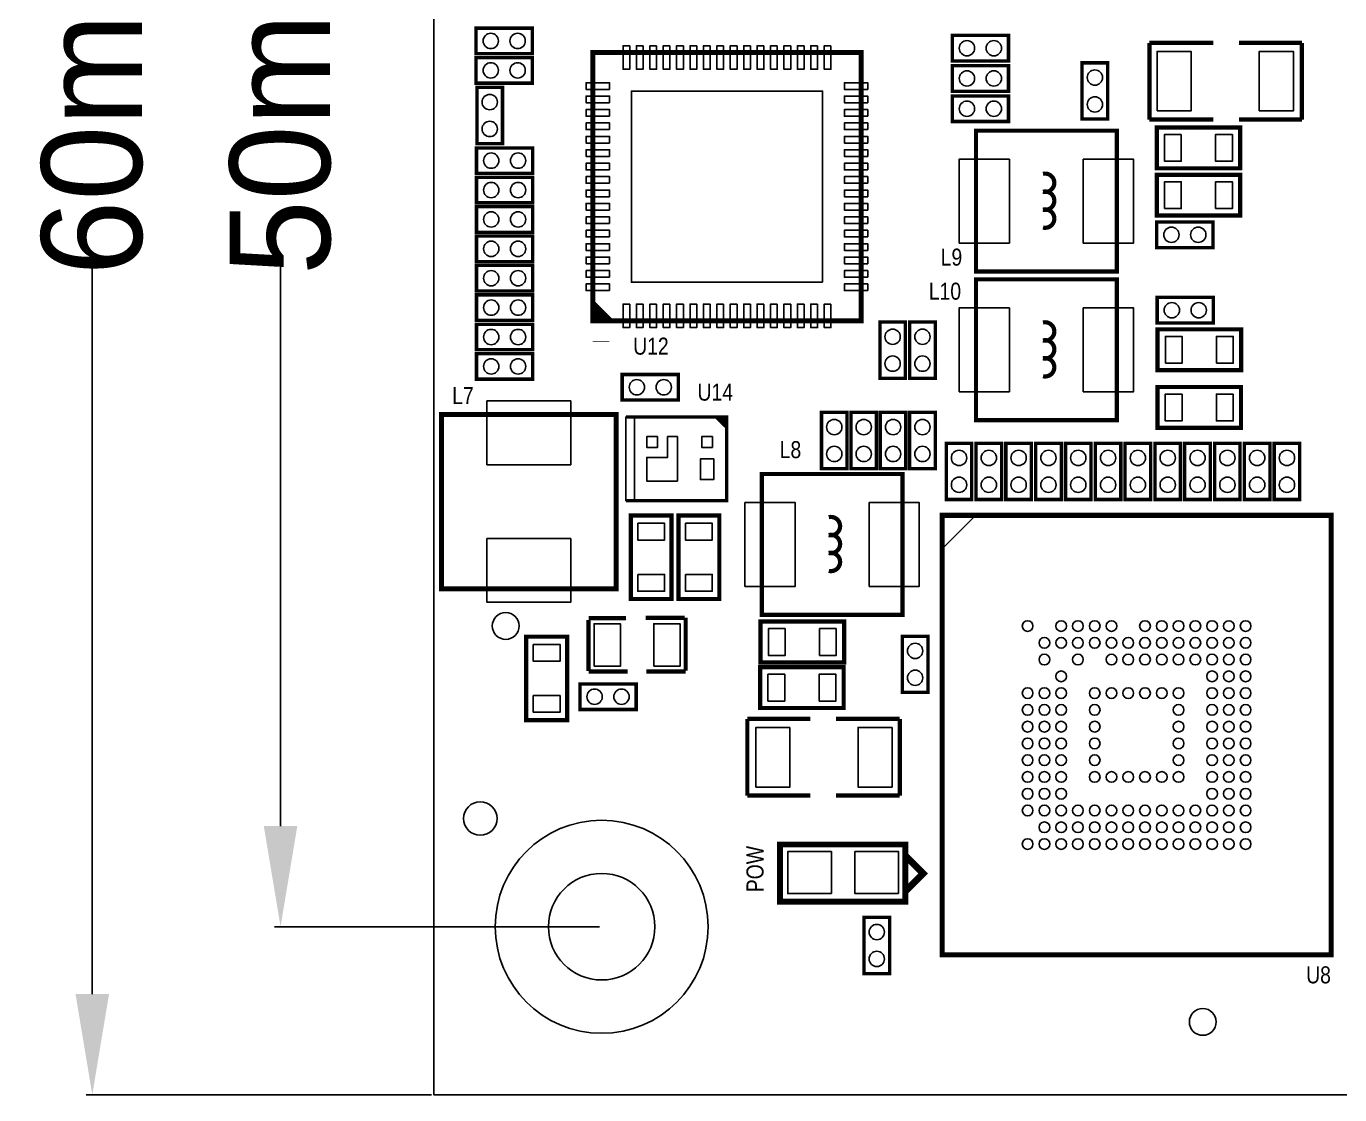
# Model space of a CAD drawing. Extents: x -17 to 104, y -5 to 66.
# Drawn here: x -17.16 to 22.01, y -5.01 to 26.85 of the extents above; entities that cross this region are included whole.
import ezdxf

# ---------------------------------------------------------------- set-up
doc = ezdxf.new("R2010")
doc.units = 0
doc.header["$MEASUREMENT"] = 0
doc.layers.get('0').update_dxf_attribs({"linetype": 'CONTINUOUS'})
doc.layers.get('Defpoints').update_dxf_attribs({"linetype": 'CONTINUOUS'})
for name, color, linetype in [('BG_OUTLINE', 2, 'CONTINUOUS'), ('BG_SILKSCREEN_TOP', 1, 'CONTINUOUS'), ('PG_SILKSCREEN_TOP', 4, 'CONTINUOUS'), ('PIN_TOP', 130, 'CONTINUOUS'), ('RD_SILKSCREEN_TOP', 130, 'CONTINUOUS')]:
    doc.layers.add(name, color=color, linetype=linetype)
doc.dimstyles.get("Standard").update_dxf_attribs({"dimtxt": 0.18, "dimasz": 0.18, "dimexe": 0.18, "dimexo": 0.0625, "dimgap": 0.09, "dimtad": 0, "dimtih": 1, "dimtoh": 1, "dimdec": 4, "dimzin": 0, "dimdsep": 46, "dimtxsty": 'STANDARD', "dimcen": 0.09, "dimadec": 0, "dimazin": 0, "dimtfac": 1, "dimtdec": 4, "dimtofl": 0, "dimtmove": 0, "dimatfit": 3, "dimfxl": 1, "dimtolj": 1, "dimtzin": 0, "dimarcsym": 0})

# ---------------------------------------------------------------- blocks, each defined once
blk = doc.blocks.new('*D10')
at = {"layer": 'Defpoints', "color": 0, "linetype": 'Continuous', "transparency": 16777216}
for p in [(-5.006, 54.991), (-15.188, -5.009), (-5.006, -5.009)]:
    blk.add_point(p, dxfattribs=at)
at = {"layer": 'RD_SILKSCREEN_TOP', "color": 0, "linetype": 'Continuous', "lineweight": -2, "transparency": 16777216}
for p, q in [((-5.069, 54.991), (-15.368, 54.991)), ((-15.188, 51.991), (-15.188, 30.331)), ((-15.188, -2.009), (-15.188, 19.651)), ((-5.069, -5.009), (-15.368, -5.009))]:
    blk.add_line(p, q, dxfattribs=at)
at = {"layer": 'RD_SILKSCREEN_TOP', "color": 0, "linetype": 'Continuous', "transparency": 16777216}
for points in [[(-15.688, 51.991), (-14.688, 51.991), (-15.188, 54.991)], [(-15.688, -2.009), (-14.688, -2.009), (-15.188, -5.009)]]:
    blk.add_solid(points, dxfattribs=at)
at = {"layer": 'RD_SILKSCREEN_TOP', "color": 0, "linetype": 'Continuous', "transparency": 16777216, "insert": (-15.188, 24.991), "char_height": 3, "attachment_point": 5, "rotation": 90}
blk.add_mtext('\\A1;60mm', dxfattribs=at)
blk = doc.blocks.new('*D11')
at = {"layer": 'Defpoints', "color": 0, "linetype": 'Continuous', "transparency": 16777216}
for p in [(0, 50), (0, 0), (-9.575, 0)]:
    blk.add_point(p, dxfattribs=at)
at = {"layer": 'RD_SILKSCREEN_TOP', "color": 0, "linetype": 'Continuous', "lineweight": -2, "transparency": 16777216}
for p, q in [((-0.062, 50), (-9.755, 50)), ((-9.575, 47), (-9.575, 30.34)), ((-9.575, 3), (-9.575, 19.66)), ((-0.062, 0), (-9.755, 0))]:
    blk.add_line(p, q, dxfattribs=at)
at = {"layer": 'RD_SILKSCREEN_TOP', "color": 0, "linetype": 'Continuous', "transparency": 16777216}
for points in [[(-10.075, 47), (-9.075, 47), (-9.575, 50)], [(-10.075, 3), (-9.075, 3), (-9.575, 0)]]:
    blk.add_solid(points, dxfattribs=at)
at = {"layer": 'RD_SILKSCREEN_TOP', "color": 0, "linetype": 'Continuous', "transparency": 16777216, "insert": (-9.575, 25), "char_height": 3, "attachment_point": 5, "rotation": 90}
blk.add_mtext('\\A1;50mm', dxfattribs=at)

msp = doc.modelspace()

# ---------------------------------------------------------------- linework, layer by layer
at = {"linetype": 'Continuous'}
msp.add_circle((0, 0), 1.5875, dxfattribs=at)
at = {"layer": 'BG_OUTLINE'}
msp.add_lwpolyline([(-5.00634, 54.991), (-5.00634, -5.00888), (74.9935, -5.00888), (74.9935, 54.991)], close=True, dxfattribs=at)
at = {"layer": 'PG_SILKSCREEN_TOP'}
for points, const_width in [([(-3.74396, 26.78938), (-2.06756, 26.78938), (-2.06756, 26.02738), (-3.74396, 26.02738)], 0.1016), ([(12.13104, 25.81148), (10.45464, 25.81148), (10.45464, 26.57348), (12.13104, 26.57348)], 0.1016), ([(-2.06756, 25.15108), (-3.74396, 25.15108), (-3.74396, 25.91308), (-2.06756, 25.91308)], 0.1016), ([(-0.263652, 26.064972), (-0.263652, 18.064988), (7.736332, 18.064988), (7.736332, 26.064972)], 0.150114), ([(12.13104, 24.90978), (10.45464, 24.90978), (10.45464, 25.67178), (12.13104, 25.67178)], 0.1016), ([(15.0876, 25.7556), (15.0876, 24.0792), (14.3256, 24.0792), (14.3256, 25.7556)], 0.1016), ([(-2.95656, 25.02408), (-2.95656, 23.34768), (-3.71856, 23.34768), (-3.71856, 25.02408)], 0.1016), ([(10.45464, 24.77008), (12.13104, 24.77008), (12.13104, 24.00808), (10.45464, 24.00808)], 0.1016), ([(16.55064, 22.61108), (19.03984, 22.61108), (19.03984, 23.83028), (16.55064, 23.83028)], 0.127), ([(15.361412, 23.733252), (11.161268, 23.733252), (11.161268, 19.533108), (15.361412, 19.533108)], 0.127), ([(-2.05486, 22.45868), (-3.73126, 22.45868), (-3.73126, 23.22068), (-2.05486, 23.22068)], 0.1016), ([(-3.73126, 22.34438), (-2.05486, 22.34438), (-2.05486, 21.58238), (-3.73126, 21.58238)], 0.1016), ([(19.03984, 22.42058), (16.55064, 22.42058), (16.55064, 21.20138), (19.03984, 21.20138)], 0.127), ([(-2.05486, 20.70608), (-3.73126, 20.70608), (-3.73126, 21.46808), (-2.05486, 21.46808)], 0.1016), ([(16.55064, 21.01088), (18.22704, 21.01088), (18.22704, 20.24888), (16.55064, 20.24888)], 0.1016), ([(-3.73126, 20.59178), (-2.05486, 20.59178), (-2.05486, 19.82978), (-3.73126, 19.82978)], 0.1016), ([(-3.73126, 19.71548), (-2.05486, 19.71548), (-2.05486, 18.95348), (-3.73126, 18.95348)], 0.1016), ([(15.361412, 19.300952), (11.161268, 19.300952), (11.161268, 15.100808), (15.361412, 15.100808)], 0.127), ([(-2.05486, 18.07718), (-3.73126, 18.07718), (-3.73126, 18.83918), (-2.05486, 18.83918)], 0.1016), ([(16.56334, 18.76298), (18.23974, 18.76298), (18.23974, 18.00098), (16.56334, 18.00098)], 0.1016), ([(8.29564, 16.34998), (8.29564, 18.02638), (9.05764, 18.02638), (9.05764, 16.34998)], 0.1016), ([(9.18464, 16.34998), (9.18464, 18.02638), (9.94664, 18.02638), (9.94664, 16.34998)], 0.1016), ([(-2.05486, 17.20088), (-3.73126, 17.20088), (-3.73126, 17.96288), (-2.05486, 17.96288)], 0.1016), ([(19.06524, 17.81048), (16.57604, 17.81048), (16.57604, 16.59128), (19.06524, 16.59128)], 0.127), ([(-2.05486, 16.32458), (-3.73126, 16.32458), (-3.73126, 17.08658), (-2.05486, 17.08658)], 0.1016), ([(2.28854, 15.70228), (0.61214, 15.70228), (0.61214, 16.46428), (2.28854, 16.46428)], 0.1016), ([(16.5735, 14.8717), (19.0627, 14.8717), (19.0627, 16.0909), (16.5735, 16.0909)], 0.127), ([(0.428244, 10.074656), (0.428244, 15.274544), (-4.771644, 15.274544), (-4.771644, 10.074656)], 0.150114), ([(7.31774, 15.33398), (7.31774, 13.65758), (6.55574, 13.65758), (6.55574, 15.33398)], 0.1016), ([(7.43204, 13.65758), (7.43204, 15.33398), (8.19404, 15.33398), (8.19404, 13.65758)], 0.1016), ([(8.30834, 13.65758), (8.30834, 15.33398), (9.07034, 15.33398), (9.07034, 13.65758)], 0.1016), ([(9.94664, 15.33398), (9.94664, 13.65758), (9.18464, 13.65758), (9.18464, 15.33398)], 0.1016), ([(10.2743, 12.7381), (10.2743, 14.4145), (11.0363, 14.4145), (11.0363, 12.7381)], 0.1016), ([(11.1633, 12.7381), (11.1633, 14.4145), (11.9253, 14.4145), (11.9253, 12.7381)], 0.1016), ([(12.0523, 12.7381), (12.0523, 14.4145), (12.8143, 14.4145), (12.8143, 12.7381)], 0.1016), ([(12.9413, 12.7381), (12.9413, 14.4145), (13.7033, 14.4145), (13.7033, 12.7381)], 0.1016), ([(13.8303, 12.7381), (13.8303, 14.4145), (14.5923, 14.4145), (14.5923, 12.7381)], 0.1016), ([(14.7193, 12.7381), (14.7193, 14.4145), (15.4813, 14.4145), (15.4813, 12.7381)], 0.1016), ([(15.6083, 12.7381), (15.6083, 14.4145), (16.3703, 14.4145), (16.3703, 12.7381)], 0.1016), ([(16.4973, 12.7381), (16.4973, 14.4145), (17.2593, 14.4145), (17.2593, 12.7381)], 0.1016), ([(17.3863, 12.7381), (17.3863, 14.4145), (18.1483, 14.4145), (18.1483, 12.7381)], 0.1016), ([(18.2753, 12.7381), (18.2753, 14.4145), (19.0373, 14.4145), (19.0373, 12.7381)], 0.1016), ([(19.1643, 12.7381), (19.1643, 14.4145), (19.9263, 14.4145), (19.9263, 12.7381)], 0.1016), ([(20.0533, 12.7381), (20.0533, 14.4145), (20.8153, 14.4145), (20.8153, 12.7381)], 0.1016), ([(8.973312, 13.497052), (4.773168, 13.497052), (4.773168, 9.296908), (8.973312, 9.296908)], 0.127), ([(2.08534, 9.77138), (2.08534, 12.26058), (0.86614, 12.26058), (0.86614, 9.77138)], 0.127), ([(3.50774, 9.77138), (3.50774, 12.26058), (2.28854, 12.26058), (2.28854, 9.77138)], 0.127), ([(10.15111, -0.834898), (21.75129, -0.834898), (21.75129, 12.264898), (10.15111, 12.264898)], 0.1524), ([(4.73964, 7.87908), (7.22884, 7.87908), (7.22884, 9.09828), (4.73964, 9.09828)], 0.127), ([(-1.0287, 6.1595), (-1.0287, 8.6487), (-2.2479, 8.6487), (-2.2479, 6.1595)], 0.127), ([(9.7282, 8.6614), (9.7282, 6.985), (8.9662, 6.985), (8.9662, 8.6614)], 0.1016), ([(7.21614, 7.73938), (4.72694, 7.73938), (4.72694, 6.52018), (7.21614, 6.52018)], 0.127), ([(-0.6477, 7.239), (1.0287, 7.239), (1.0287, 6.477), (-0.6477, 6.477)], 0.1016), ([(5.3213, 0.9271), (5.3213, 2.4511), (9.0551, 2.4511), (9.0551, 0.7493), (5.3213, 0.7493)], 0.1778), ([(7.8232, -1.397), (7.8232, 0.2794), (8.5852, 0.2794), (8.5852, -1.397)], 0.1016)]:
    msp.add_lwpolyline(points, close=True, dxfattribs=dict(at, const_width=const_width))
for points, const_width in [([(16.3322, 26.3525), (16.3322, 24.0665)], 0.127), ([(18.2372, 26.3525), (16.3322, 26.3525)], 0.127), ([(18.9992, 26.3525), (20.8788, 26.3525)], 0.127), ([(20.8788, 26.3525), (20.8788, 24.0665)], 0.127), ([(16.3322, 24.0665), (18.2372, 24.0665)], 0.127), ([(20.8788, 24.0665), (18.9992, 24.0665)], 0.127), ([(-0.25146, 18.58518), (0.25654, 18.07718), (0.10414, 18.07718), (-0.22606, 18.40738), (-0.22606, 18.25498), (-0.07366, 18.10258)], 0.150114), ([(-0.02286, 17.44218), (-0.02286, 17.46758)], 0.500126), ([(0.724916, 12.699746), (3.725164, 12.699746), (3.725164, 15.199614), (0.724916, 15.199614)], 0.100076), ([(3.69824, 14.91488), (3.44424, 15.16888), (3.57124, 15.16888), (3.69824, 15.04188), (3.725164, 15.068804), (3.725164, 15.199614)], 0.100076), ([(3.725164, 15.068804), (3.671316, 15.068804), (3.57124, 15.16888), (3.601974, 15.199614), (3.725164, 15.199614), (3.725164, 15.195804), (3.64744, 15.11808)], 0.100076), ([(0.72644, 9.19988), (-0.39116, 9.19988)], 0.127), ([(-0.39116, 9.14908), (-0.39116, 7.62508)], 0.127), ([(1.31064, 9.21258), (2.47904, 9.21258)], 0.127), ([(2.50444, 9.21258), (2.50444, 7.63778)], 0.127), ([(-0.39116, 7.61238), (0.77724, 7.61238)], 0.127), ([(2.50444, 7.61238), (1.33604, 7.61238)], 0.127), ([(4.3434, 6.1976), (6.223, 6.1976)], 0.127), ([(4.3434, 3.9116), (4.3434, 6.1976)], 0.127), ([(8.89, 6.1976), (6.985, 6.1976)], 0.127), ([(8.89, 3.9116), (8.89, 6.1976)], 0.127), ([(6.223, 3.9116), (4.3434, 3.9116)], 0.127), ([(6.985, 3.9116), (8.89, 3.9116)], 0.127), ([(9.0805, 1.1049), (9.1059, 1.1049), (9.5885, 1.5875), (9.1059, 2.0701), (9.0805, 2.0701)], 0.2032)]:
    msp.add_lwpolyline(points, dxfattribs=dict(at, const_width=const_width))
at = {"layer": 'PG_SILKSCREEN_TOP', "const_width": 0.127}
for points in [[(13.15974, 22.44598, -1.266049), (13.15974, 21.91258)], [(13.15974, 21.91258, -1.266049), (13.15974, 21.37918)], [(13.15974, 21.37918, -1.266049), (13.15974, 20.84578)], [(13.15974, 18.01368, -1.266049), (13.15974, 17.48028)], [(13.15974, 17.48028, -1.266049), (13.15974, 16.94688)], [(13.15974, 16.94688, -1.266049), (13.15974, 16.41348)], [(6.77164, 12.20978, -1.266049), (6.77164, 11.67638)], [(6.77164, 11.67638, -1.266049), (6.77164, 11.14298)], [(6.77164, 11.14298, -1.266049), (6.77164, 10.60958)]]:
    msp.add_lwpolyline(points, format="xyb", dxfattribs=at)
at = {"layer": 'PG_SILKSCREEN_TOP'}
msp.add_lwpolyline([(10.144252, 12.270486), (10.144252, 11.254486), (11.160252, 12.270486)], close=True, dxfattribs=at)
at = {"layer": 'PIN_TOP'}
for points in [[(0.836295, 26.26487), (0.836295, 25.564846), (0.636397, 25.564846), (0.636397, 26.26487)], [(1.236345, 26.26487), (1.236345, 25.564846), (1.036447, 25.564846), (1.036447, 26.26487)], [(1.636395, 26.26487), (1.636395, 25.564846), (1.436497, 25.564846), (1.436497, 26.26487)], [(2.036191, 26.26487), (2.036191, 25.564846), (1.836293, 25.564846), (1.836293, 26.26487)], [(2.436241, 26.26487), (2.436241, 25.564846), (2.236343, 25.564846), (2.236343, 26.26487)], [(2.836291, 26.26487), (2.836291, 25.564846), (2.636393, 25.564846), (2.636393, 26.26487)], [(3.236341, 26.26487), (3.236341, 25.564846), (3.036443, 25.564846), (3.036443, 26.26487)], [(3.636391, 26.26487), (3.636391, 25.564846), (3.436493, 25.564846), (3.436493, 26.26487)], [(4.036187, 26.26487), (4.036187, 25.564846), (3.836289, 25.564846), (3.836289, 26.26487)], [(4.436237, 26.26487), (4.436237, 25.564846), (4.236339, 25.564846), (4.236339, 26.26487)], [(4.836287, 26.26487), (4.836287, 25.564846), (4.636389, 25.564846), (4.636389, 26.26487)], [(5.236337, 26.26487), (5.236337, 25.564846), (5.036439, 25.564846), (5.036439, 26.26487)], [(5.636387, 26.26487), (5.636387, 25.564846), (5.436489, 25.564846), (5.436489, 26.26487)], [(6.036183, 26.26487), (6.036183, 25.564846), (5.836285, 25.564846), (5.836285, 26.26487)], [(6.436233, 26.26487), (6.436233, 25.564846), (6.236335, 25.564846), (6.236335, 26.26487)], [(6.836283, 26.26487), (6.836283, 25.564846), (6.636385, 25.564846), (6.636385, 26.26487)], [(16.5608, 24.3205), (16.5608, 26.0985), (17.5768, 26.0985), (17.5768, 24.3205)], [(19.6088, 24.3205), (19.6088, 26.0985), (20.6248, 26.0985), (20.6248, 24.3205)], [(0.236474, 24.965025), (-0.46355, 24.965025), (-0.46355, 25.164923), (0.236474, 25.164923)], [(7.93623, 24.965025), (7.236206, 24.965025), (7.236206, 25.164923), (7.93623, 25.164923)], [(0.236474, 24.564975), (-0.46355, 24.564975), (-0.46355, 24.764873), (0.236474, 24.764873)], [(6.586347, 19.214973), (0.886333, 19.214973), (0.886333, 24.914987), (6.586347, 24.914987)], [(7.93623, 24.564975), (7.236206, 24.564975), (7.236206, 24.764873), (7.93623, 24.764873)], [(0.236474, 24.164925), (-0.46355, 24.164925), (-0.46355, 24.364823), (0.236474, 24.364823)], [(7.93623, 24.164925), (7.236206, 24.164925), (7.236206, 24.364823), (7.93623, 24.364823)], [(0.236474, 23.765129), (-0.46355, 23.765129), (-0.46355, 23.965027), (0.236474, 23.965027)], [(7.93623, 23.765129), (7.236206, 23.765129), (7.236206, 23.965027), (7.93623, 23.965027)], [(0.236474, 23.365079), (-0.46355, 23.365079), (-0.46355, 23.564977), (0.236474, 23.564977)], [(7.93623, 23.365079), (7.236206, 23.365079), (7.236206, 23.564977), (7.93623, 23.564977)], [(17.283303, 23.62073), (17.283303, 22.82063), (16.783177, 22.82063), (16.783177, 23.62073)], [(18.807303, 23.62073), (18.807303, 22.82063), (18.307177, 22.82063), (18.307177, 23.62073)], [(0.236474, 22.965029), (-0.46355, 22.965029), (-0.46355, 23.164927), (0.236474, 23.164927)], [(7.93623, 22.965029), (7.236206, 22.965029), (7.236206, 23.164927), (7.93623, 23.164927)], [(0.236474, 22.564979), (-0.46355, 22.564979), (-0.46355, 22.764877), (0.236474, 22.764877)], [(7.93623, 22.564979), (7.236206, 22.564979), (7.236206, 22.764877), (7.93623, 22.764877)], [(10.659364, 20.382992), (10.659364, 22.883114), (12.159488, 22.883114), (12.159488, 20.382992)], [(14.359382, 20.382992), (14.359382, 22.883114), (15.859506, 22.883114), (15.859506, 20.382992)], [(0.236474, 22.164929), (-0.46355, 22.164929), (-0.46355, 22.364827), (0.236474, 22.364827)], [(7.93623, 22.164929), (7.236206, 22.164929), (7.236206, 22.364827), (7.93623, 22.364827)], [(0.236474, 21.765133), (-0.46355, 21.765133), (-0.46355, 21.965031), (0.236474, 21.965031)], [(7.93623, 21.765133), (7.236206, 21.765133), (7.236206, 21.965031), (7.93623, 21.965031)], [(16.78305, 21.41093), (16.78305, 22.21103), (17.283176, 22.21103), (17.283176, 21.41093)], [(18.30705, 21.41093), (18.30705, 22.21103), (18.807176, 22.21103), (18.807176, 21.41093)], [(0.236474, 21.365083), (-0.46355, 21.365083), (-0.46355, 21.564981), (0.236474, 21.564981)], [(7.93623, 21.365083), (7.236206, 21.365083), (7.236206, 21.564981), (7.93623, 21.564981)], [(0.236474, 20.965033), (-0.46355, 20.965033), (-0.46355, 21.164931), (0.236474, 21.164931)], [(7.93623, 20.965033), (7.236206, 20.965033), (7.236206, 21.164931), (7.93623, 21.164931)], [(0.236474, 20.564983), (-0.46355, 20.564983), (-0.46355, 20.764881), (0.236474, 20.764881)], [(7.93623, 20.564983), (7.236206, 20.564983), (7.236206, 20.764881), (7.93623, 20.764881)], [(0.236474, 20.164933), (-0.46355, 20.164933), (-0.46355, 20.364831), (0.236474, 20.364831)], [(7.93623, 20.164933), (7.236206, 20.164933), (7.236206, 20.364831), (7.93623, 20.364831)], [(0.236474, 19.765137), (-0.46355, 19.765137), (-0.46355, 19.965035), (0.236474, 19.965035)], [(7.93623, 19.765137), (7.236206, 19.765137), (7.236206, 19.965035), (7.93623, 19.965035)], [(0.236474, 19.365087), (-0.46355, 19.365087), (-0.46355, 19.564985), (0.236474, 19.564985)], [(7.93623, 19.365087), (7.236206, 19.365087), (7.236206, 19.564985), (7.93623, 19.564985)], [(0.236474, 18.965037), (-0.46355, 18.965037), (-0.46355, 19.164935), (0.236474, 19.164935)], [(7.93623, 18.965037), (7.236206, 18.965037), (7.236206, 19.164935), (7.93623, 19.164935)], [(0.836295, 18.565114), (0.836295, 17.86509), (0.636397, 17.86509), (0.636397, 18.565114)], [(1.236345, 18.565114), (1.236345, 17.86509), (1.036447, 17.86509), (1.036447, 18.565114)], [(1.636395, 18.565114), (1.636395, 17.86509), (1.436497, 17.86509), (1.436497, 18.565114)], [(2.036191, 18.565114), (2.036191, 17.86509), (1.836293, 17.86509), (1.836293, 18.565114)], [(2.436241, 18.565114), (2.436241, 17.86509), (2.236343, 17.86509), (2.236343, 18.565114)], [(2.836291, 18.565114), (2.836291, 17.86509), (2.636393, 17.86509), (2.636393, 18.565114)], [(3.236341, 18.565114), (3.236341, 17.86509), (3.036443, 17.86509), (3.036443, 18.565114)], [(3.636391, 18.565114), (3.636391, 17.86509), (3.436493, 17.86509), (3.436493, 18.565114)], [(4.036187, 18.565114), (4.036187, 17.86509), (3.836289, 17.86509), (3.836289, 18.565114)], [(4.436237, 18.565114), (4.436237, 17.86509), (4.236339, 17.86509), (4.236339, 18.565114)], [(4.836287, 18.565114), (4.836287, 17.86509), (4.636389, 17.86509), (4.636389, 18.565114)], [(5.236337, 18.565114), (5.236337, 17.86509), (5.036439, 17.86509), (5.036439, 18.565114)], [(5.636387, 18.565114), (5.636387, 17.86509), (5.436489, 17.86509), (5.436489, 18.565114)], [(6.036183, 18.565114), (6.036183, 17.86509), (5.836285, 17.86509), (5.836285, 18.565114)], [(6.436233, 18.565114), (6.436233, 17.86509), (6.236335, 17.86509), (6.236335, 18.565114)], [(6.836283, 18.565114), (6.836283, 17.86509), (6.636385, 17.86509), (6.636385, 18.565114)], [(10.659364, 15.950692), (10.659364, 18.450814), (12.159488, 18.450814), (12.159488, 15.950692)], [(14.359382, 15.950692), (14.359382, 18.450814), (15.859506, 18.450814), (15.859506, 15.950692)], [(16.80845, 16.80083), (16.80845, 17.60093), (17.308576, 17.60093), (17.308576, 16.80083)], [(18.33245, 16.80083), (18.33245, 17.60093), (18.832576, 17.60093), (18.832576, 16.80083)], [(-3.421761, 15.674594), (-0.921639, 15.674594), (-0.921639, 13.774674), (-3.421761, 13.774674)], [(17.306163, 15.88135), (17.306163, 15.08125), (16.806037, 15.08125), (16.806037, 15.88135)], [(18.830163, 15.88135), (18.830163, 15.08125), (18.330037, 15.08125), (18.330037, 15.88135)], [(0.975106, 15.199741), (0.975106, 12.699619), (0.72517, 12.699619), (0.72517, 15.199741)], [(2.25806, 13.28674), (1.345946, 13.28674), (1.345946, 13.992606), (1.96596, 13.992606), (1.96596, 14.61262), (2.25806, 14.61262)], [(1.665986, 14.61262), (1.665986, 14.29258), (1.345946, 14.29258), (1.345946, 14.61262)], [(3.303016, 14.61262), (3.303016, 14.29258), (2.982976, 14.29258), (2.982976, 14.61262)], [(3.343021, 13.949807), (3.343021, 13.329793), (2.942971, 13.329793), (2.942971, 13.949807)], [(4.271264, 10.146792), (4.271264, 12.646914), (5.771388, 12.646914), (5.771388, 10.146792)], [(7.971282, 10.146792), (7.971282, 12.646914), (9.471406, 12.646914), (9.471406, 10.146792)], [(1.07569, 12.028043), (1.87579, 12.028043), (1.87579, 11.527917), (1.07569, 11.527917)], [(2.49809, 12.028043), (3.29819, 12.028043), (3.29819, 11.527917), (2.49809, 11.527917)], [(-3.421761, 11.574526), (-0.921639, 11.574526), (-0.921639, 9.674606), (-3.421761, 9.674606)], [(1.07569, 10.504043), (1.87579, 10.504043), (1.87579, 10.003917), (1.07569, 10.003917)], [(2.49809, 10.504043), (3.29819, 10.504043), (3.29819, 10.003917), (2.49809, 10.003917)], [(-0.22606, 7.76478), (-0.22606, 9.03478), (0.56134, 9.03478), (0.56134, 7.76478)], [(1.55194, 7.76478), (1.55194, 9.03478), (2.33934, 9.03478), (2.33934, 7.76478)], [(5.472303, 8.88873), (5.472303, 8.08863), (4.972177, 8.08863), (4.972177, 8.88873)], [(6.996303, 8.88873), (6.996303, 8.08863), (6.496177, 8.08863), (6.496177, 8.88873)], [(-2.03835, 8.416163), (-1.23825, 8.416163), (-1.23825, 7.916037), (-2.03835, 7.916037)], [(4.95935, 6.72973), (4.95935, 7.52983), (5.459476, 7.52983), (5.459476, 6.72973)], [(6.48335, 6.72973), (6.48335, 7.52983), (6.983476, 7.52983), (6.983476, 6.72973)], [(-2.03835, 6.892163), (-1.23825, 6.892163), (-1.23825, 6.392037), (-2.03835, 6.392037)], [(5.6134, 5.9436), (5.6134, 4.1656), (4.5974, 4.1656), (4.5974, 5.9436)], [(8.6614, 5.9436), (8.6614, 4.1656), (7.6454, 4.1656), (7.6454, 5.9436)], [(6.850888, 0.987933), (5.550916, 0.987933), (5.550916, 2.237867), (6.850888, 2.237867)], [(8.850884, 0.987933), (7.550912, 0.987933), (7.550912, 2.237867), (8.850884, 2.237867)]]:
    msp.add_lwpolyline(points, close=True, dxfattribs=at)
for centre, radius in [((-3.306572, 26.40838), 0.2286), ((-2.504948, 26.40838), 0.2286), ((10.892028, 26.19248), 0.2286), ((11.693652, 26.19248), 0.2286), ((-3.306572, 25.53208), 0.2286), ((-2.504948, 25.53208), 0.2286), ((10.892028, 25.29078), 0.2286), ((11.693652, 25.29078), 0.2286), ((14.7066, 25.318212), 0.2286), ((-3.33756, 24.586692), 0.2286), ((14.7066, 24.516588), 0.2286), ((10.892028, 24.38908), 0.2286), ((11.693652, 24.38908), 0.2286), ((-3.33756, 23.785068), 0.2286), ((-3.293872, 22.83968), 0.2286), ((-2.492248, 22.83968), 0.2286), ((-3.293872, 21.96338), 0.2286), ((-2.492248, 21.96338), 0.2286), ((-3.293872, 21.08708), 0.2286), ((-2.492248, 21.08708), 0.2286), ((16.988028, 20.62988), 0.2286), ((17.789652, 20.62988), 0.2286), ((-3.293872, 20.21078), 0.2286), ((-2.492248, 20.21078), 0.2286), ((-3.293872, 19.33448), 0.2286), ((-2.492248, 19.33448), 0.2286), ((-3.293872, 18.45818), 0.2286), ((-2.492248, 18.45818), 0.2286), ((17.000728, 18.38198), 0.2286), ((17.802352, 18.38198), 0.2286), ((-3.293872, 17.58188), 0.2286), ((-2.492248, 17.58188), 0.2286), ((8.67664, 17.588992), 0.2286), ((9.56564, 17.588992), 0.2286), ((-3.293872, 16.70558), 0.2286), ((-2.492248, 16.70558), 0.2286), ((8.67664, 16.787368), 0.2286), ((9.56564, 16.787368), 0.2286), ((1.049528, 16.08328), 0.2286), ((1.851152, 16.08328), 0.2286), ((6.93674, 14.896592), 0.2286), ((7.81304, 14.896592), 0.2286), ((8.68934, 14.896592), 0.2286), ((9.56564, 14.896592), 0.2286), ((6.93674, 14.094968), 0.2286), ((7.81304, 14.094968), 0.2286), ((8.68934, 14.094968), 0.2286), ((9.56564, 14.094968), 0.2286), ((10.6553, 13.977112), 0.2286), ((11.5443, 13.977112), 0.2286), ((12.4333, 13.977112), 0.2286), ((13.3223, 13.977112), 0.2286), ((14.2113, 13.977112), 0.2286), ((15.1003, 13.977112), 0.2286), ((15.9893, 13.977112), 0.2286), ((16.8783, 13.977112), 0.2286), ((17.7673, 13.977112), 0.2286), ((18.6563, 13.977112), 0.2286), ((19.5453, 13.977112), 0.2286), ((20.4343, 13.977112), 0.2286), ((10.6553, 13.175488), 0.2286), ((11.5443, 13.175488), 0.2286), ((12.4333, 13.175488), 0.2286), ((13.3223, 13.175488), 0.2286), ((14.2113, 13.175488), 0.2286), ((15.1003, 13.175488), 0.2286), ((15.9893, 13.175488), 0.2286), ((16.8783, 13.175488), 0.2286), ((17.7673, 13.175488), 0.2286), ((18.6563, 13.175488), 0.2286), ((19.5453, 13.175488), 0.2286), ((20.4343, 13.175488), 0.2286), ((-2.860802, 8.967978), 0.40005), ((12.70127, 8.96493), 0.16002), ((13.701268, 8.96493), 0.16002), ((14.20114, 8.96493), 0.16002), ((14.701266, 8.96493), 0.16002), ((15.201138, 8.96493), 0.16002), ((16.201136, 8.96493), 0.16002), ((16.701262, 8.96493), 0.16002), ((17.201134, 8.96493), 0.16002), ((17.70126, 8.96493), 0.16002), ((18.201132, 8.96493), 0.16002), ((18.701258, 8.96493), 0.16002), ((19.20113, 8.96493), 0.16002), ((13.201142, 8.465058), 0.16002), ((13.701268, 8.465058), 0.16002), ((14.20114, 8.465058), 0.16002), ((14.701266, 8.465058), 0.16002), ((15.201138, 8.465058), 0.16002), ((15.701264, 8.465058), 0.16002), ((16.201136, 8.465058), 0.16002), ((16.701262, 8.465058), 0.16002), ((17.201134, 8.465058), 0.16002), ((17.70126, 8.465058), 0.16002), ((18.201132, 8.465058), 0.16002), ((18.701258, 8.465058), 0.16002), ((19.20113, 8.465058), 0.16002), ((9.3472, 8.224012), 0.2286), ((13.201142, 7.964932), 0.16002), ((14.20114, 7.964932), 0.16002), ((15.201138, 7.964932), 0.16002), ((15.701264, 7.964932), 0.16002), ((16.201136, 7.964932), 0.16002), ((16.701262, 7.964932), 0.16002), ((17.201134, 7.964932), 0.16002), ((17.70126, 7.964932), 0.16002), ((18.201132, 7.964932), 0.16002), ((18.701258, 7.964932), 0.16002), ((19.20113, 7.964932), 0.16002), ((9.3472, 7.422388), 0.2286), ((13.701268, 7.46506), 0.16002), ((18.201132, 7.46506), 0.16002), ((18.701258, 7.46506), 0.16002), ((19.20113, 7.46506), 0.16002), ((-0.210312, 6.858), 0.2286), ((0.591312, 6.858), 0.2286), ((12.70127, 6.964934), 0.16002), ((13.201142, 6.964934), 0.16002), ((13.701268, 6.964934), 0.16002), ((14.701266, 6.964934), 0.16002), ((15.201138, 6.964934), 0.16002), ((15.701264, 6.964934), 0.16002), ((16.201136, 6.964934), 0.16002), ((16.701262, 6.964934), 0.16002), ((17.201134, 6.964934), 0.16002), ((18.201132, 6.964934), 0.16002), ((18.701258, 6.964934), 0.16002), ((19.20113, 6.964934), 0.16002), ((12.70127, 6.465062), 0.16002), ((13.201142, 6.465062), 0.16002), ((13.701268, 6.465062), 0.16002), ((14.701266, 6.465062), 0.16002), ((17.201134, 6.465062), 0.16002), ((18.201132, 6.465062), 0.16002), ((18.701258, 6.465062), 0.16002), ((19.20113, 6.465062), 0.16002), ((12.70127, 5.964936), 0.16002), ((13.201142, 5.964936), 0.16002), ((13.701268, 5.964936), 0.16002), ((14.701266, 5.964936), 0.16002), ((17.201134, 5.964936), 0.16002), ((18.201132, 5.964936), 0.16002), ((18.701258, 5.964936), 0.16002), ((19.20113, 5.964936), 0.16002), ((12.70127, 5.465064), 0.16002), ((13.201142, 5.465064), 0.16002), ((13.701268, 5.465064), 0.16002), ((14.701266, 5.465064), 0.16002), ((17.201134, 5.465064), 0.16002), ((18.201132, 5.465064), 0.16002), ((18.701258, 5.465064), 0.16002), ((19.20113, 5.465064), 0.16002), ((12.70127, 4.964938), 0.16002), ((13.201142, 4.964938), 0.16002), ((13.701268, 4.964938), 0.16002), ((14.701266, 4.964938), 0.16002), ((17.201134, 4.964938), 0.16002), ((18.201132, 4.964938), 0.16002), ((18.701258, 4.964938), 0.16002), ((19.20113, 4.964938), 0.16002), ((12.70127, 4.465066), 0.16002), ((13.201142, 4.465066), 0.16002), ((13.701268, 4.465066), 0.16002), ((14.701266, 4.465066), 0.16002), ((15.201138, 4.465066), 0.16002), ((15.701264, 4.465066), 0.16002), ((16.201136, 4.465066), 0.16002), ((16.701262, 4.465066), 0.16002), ((17.201134, 4.465066), 0.16002), ((18.201132, 4.465066), 0.16002), ((18.701258, 4.465066), 0.16002), ((19.20113, 4.465066), 0.16002), ((12.70127, 3.96494), 0.16002), ((13.201142, 3.96494), 0.16002), ((13.701268, 3.96494), 0.16002), ((18.201132, 3.96494), 0.16002), ((18.701258, 3.96494), 0.16002), ((19.20113, 3.96494), 0.16002), ((-3.6195, 3.2258), 0.499999), ((12.70127, 3.465068), 0.16002), ((13.201142, 3.465068), 0.16002), ((13.701268, 3.465068), 0.16002), ((14.20114, 3.465068), 0.16002), ((14.701266, 3.465068), 0.16002), ((15.201138, 3.465068), 0.16002), ((15.701264, 3.465068), 0.16002), ((16.201136, 3.465068), 0.16002), ((16.701262, 3.465068), 0.16002), ((17.201134, 3.465068), 0.16002), ((17.70126, 3.465068), 0.16002), ((18.201132, 3.465068), 0.16002), ((18.701258, 3.465068), 0.16002), ((19.20113, 3.465068), 0.16002), ((0, 0), 3.175), ((13.201142, 2.964942), 0.16002), ((13.701268, 2.964942), 0.16002), ((14.20114, 2.964942), 0.16002), ((14.701266, 2.964942), 0.16002), ((15.201138, 2.964942), 0.16002), ((15.701264, 2.964942), 0.16002), ((16.201136, 2.964942), 0.16002), ((16.701262, 2.964942), 0.16002), ((17.201134, 2.964942), 0.16002), ((17.70126, 2.964942), 0.16002), ((18.201132, 2.964942), 0.16002), ((18.701258, 2.964942), 0.16002), ((19.20113, 2.964942), 0.16002), ((12.70127, 2.46507), 0.16002), ((13.201142, 2.46507), 0.16002), ((13.701268, 2.46507), 0.16002), ((14.20114, 2.46507), 0.16002), ((14.701266, 2.46507), 0.16002), ((15.201138, 2.46507), 0.16002), ((15.701264, 2.46507), 0.16002), ((16.201136, 2.46507), 0.16002), ((16.701262, 2.46507), 0.16002), ((17.201134, 2.46507), 0.16002), ((17.70126, 2.46507), 0.16002), ((18.201132, 2.46507), 0.16002), ((18.701258, 2.46507), 0.16002), ((19.20113, 2.46507), 0.16002), ((8.2042, -0.157988), 0.2286), ((8.2042, -0.959612), 0.2286), ((17.923764, -2.837942), 0.40005)]:
    msp.add_circle(centre, radius, dxfattribs=at)

# ---------------------------------------------------------------- texts
at = {"layer": 'BG_SILKSCREEN_TOP', "width": 0.85}
msp.add_text('POW', height=0.508, rotation=90, dxfattribs=at).set_placement((4.826, 1.0287))
at = {"layer": 'RD_SILKSCREEN_TOP', "width": 0.85}
for s, p in [('L9', (10.1092, 19.7104)), ('L10', (9.7536, 18.6944)), ('U12', (0.9398, 17.0561)), ('L7', (-4.4577, 15.5829)), ('U14', (2.8575, 15.6845)), ('L8', (5.3086, 13.97)), ('U8', (21.0058, -1.6891))]:
    msp.add_text(s, height=0.508, dxfattribs=at).set_placement(p)

# ---------------------------------------------------------------- dimensions: what is measured, and where the dimension line sits
at = {"layer": 'RD_SILKSCREEN_TOP', "linetype": 'Continuous'}
for base, p1, p2, picture, middle in [((-15.188082, -5.00888), (-5.00634, 54.991), (-5.00634, -5.00888), '*D10', (-15.188082, 24.99106)), ((-9.575197, 0), (0, 49.9999), (0, 0), '*D11', (-9.575197, 24.99995))]:
    dim = msp.add_linear_dim(base=base, p1=p1, p2=p2, angle=90, dimstyle='Standard', override={"dimtxt": 3, "dimasz": 3, "dimdec": 0, "dimpost": 'mm'}, dxfattribs=at)
    dim.commit()
    dim.dimension.update_dxf_attribs({"geometry": picture, "text_midpoint": middle, "text_rotation": 90})

doc.saveas('drawing.dxf')
